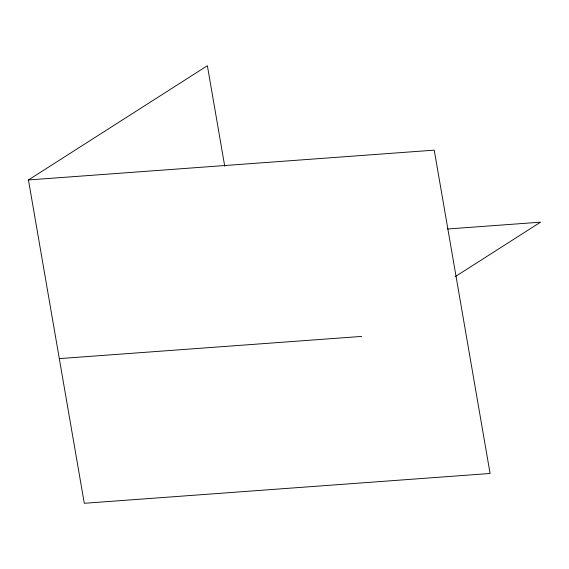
<?xml version="1.0" encoding="UTF-8"?>
<svg xmlns="http://www.w3.org/2000/svg" width="569" height="569" viewBox="0 0 569 569"><rect width="100%" height="100%" fill="white"/><g stroke="black" fill="none" stroke-linecap="round" stroke-linejoin="round"><path stroke-width="0.85" d="M28.45 179.953L434.239 150.145L490.094 473.479L84.297 503.288L28.45 179.953L207.372 65.712L224.734 166.212M455.207 276.662L540.55 222.173L447.462 229.008M59.311 358.619L361.628 336.414"/></g></svg>
